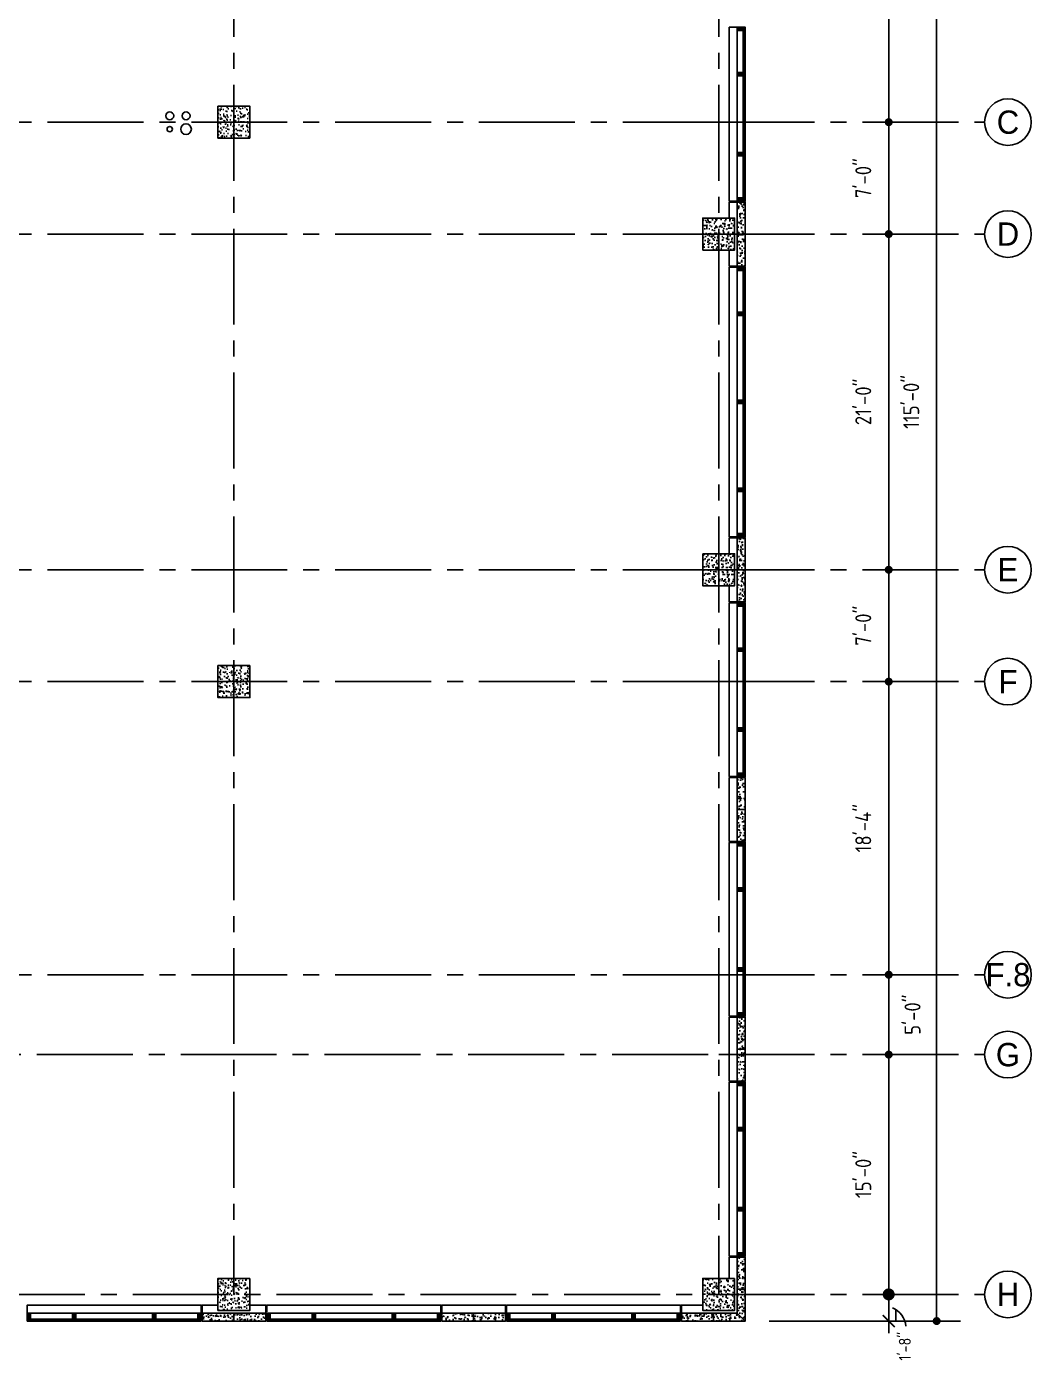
# Model space of a CAD drawing. Header units: inches. Extents: x 2920 to 9107, y 1541 to 7121.
# Drawn here: x 8352 to 9107, y 5278 to 6282 of the extents above; entities that cross this region are included whole.
import ezdxf
from ezdxf.enums import TextEntityAlignment as Align

# ---------------------------------------------------------------- set-up
doc = ezdxf.new("R2010")
doc.units = ezdxf.units.IN
doc.header["$LTSCALE"] = 96
doc.header["$MEASUREMENT"] = 0
doc.header["$PDSIZE"] = 1.5
doc.linetypes.add('CENTER2', pattern=[1.125, 0.75, -0.125, 0.125, -0.125])
doc.layers.get('0').update_dxf_attribs({"color": 60, "linetype": 'CONTINUOUS'})
doc.layers.get('DEFPOINTS').update_dxf_attribs({"linetype": 'CONTINUOUS'})
for name, color, linetype in [('A-SYMB', 4, 'CONTINUOUS'), ('A_0_BLDGRD', 35, 'CENTER2'), ('A_0_CONST', 11, 'CONTINUOUS'), ('A_0_DIMGRD', 9, 'CENTER2'), ('A_0_DIMTXT_MAIN', 4, 'CONTINUOUS'), ('A_1-7_COL', 7, 'CONTINUOUS'), ('A_1-7_COL_H', 6, 'CONTINUOUS'), ('A_1-7_CW_MULL', 2, 'CONTINUOUS'), ('A_1-7_CW_PC', 2, 'CONTINUOUS'), ('A_1-7_CW_PC_H', 6, 'CONTINUOUS'), ('A_1-7_CW_SILL', 9, 'CONTINUOUS'), ('A_1-8_COL', 7, 'CONTINUOUS'), ('A_1-8_COL_H', 6, 'CONTINUOUS'), ('A_1-8_CW_GLASS', 1, 'CONTINUOUS'), ('A_1-8_CW_GYP', 2, 'CONTINUOUS'), ('A_1-8_CW_MULL', 2, 'CONTINUOUS'), ('A_1-8_CW_PC', 2, 'CONTINUOUS'), ('A_1-8_CW_PC_H', 6, 'CONTINUOUS'), ('A_1-8_CW_SILL', 9, 'CONTINUOUS'), ('A_1-8_SLEEVE', 9, 'CONTINUOUS'), ('A_2-7_CW_GLASS', 1, 'CONTINUOUS'), ('A_2-7_CW_MULL', 2, 'CONTINUOUS'), ('A_2-7_CW_SILL', 9, 'CONTINUOUS'), ('A_2-8_CW_GLASS', 1, 'CONTINUOUS'), ('A_2-8_CW_GYP', 2, 'CONTINUOUS'), ('A_2-8_CW_MULL', 2, 'CONTINUOUS'), ('A_2-8_CW_SILL', 9, 'CONTINUOUS'), ('PR-BLRW', 95, 'CONTINUOUS')]:
    doc.layers.add(name, color=color, linetype=linetype)
doc.styles.add('ARCHITXT', font='architxt.shx')
doc.styles.add('C-GOTHIC', font='GOTHIC.TTF', dxfattribs={"width": 0.9})
doc.dimstyles.new('DOT', dxfattribs={"dimscale": 192, "dimtxt": 0.0625, "dimasz": 0.03125, "dimexe": 0.09375, "dimexo": 0.09375, "dimgap": 0.0625, "dimtad": 1, "dimdec": 4, "dimzin": 3, "dimdsep": 46, "dimlunit": 4, "dimtxsty": 'ARCHITXT', "dimblk1": 'DOT', "dimblk2": 'DOT', "dimsah": 1, "dimcen": 0, "dimdle": 0.125, "dimclrd": 256, "dimclre": 256, "dimclrt": 256, "dimadec": 0, "dimazin": 0, "dimtfac": 1, "dimtdec": 4, "dimtmove": 2, "dimatfit": 3, "dimfxl": 1, "dimtolj": 1, "dimtzin": 3, "dimarcsym": 0})
doc.dimstyles.new('TICKDOT', dxfattribs={"dimscale": 96, "dimtxt": 0.09375, "dimasz": 0.09375, "dimexe": 0.125, "dimexo": 0.0625, "dimgap": 0.0625, "dimtad": 1, "dimdec": 6, "dimzin": 3, "dimdsep": 46, "dimlunit": 4, "dimtxsty": 'ARCHITXT', "dimblk1": 'ARCHTICK', "dimblk2": 'DOT', "dimsah": 1, "dimcen": 0.0625, "dimdle": 0.0625, "dimclrd": 256, "dimclre": 256, "dimclrt": 256, "dimadec": 0, "dimazin": 0, "dimtfac": 1, "dimtdec": 5, "dimtmove": 2, "dimatfit": 3, "dimldrblk": 'ARCHTICK', "dimfxl": 1, "dimfrac": 2, "dimtolj": 1, "dimtzin": 3, "dimarcsym": 0})

# ---------------------------------------------------------------- blocks, each defined once
blk = doc.blocks.new('COL_1-8_24X24')
at = {"layer": 'A_1-8_COL_H'}
h = blk.add_hatch(dxfattribs=at)
h.set_pattern_fill('AR-CONC,_I', color=256, style=2)
h.set_pattern_definition([(50, (-6180, -6718.462), (7.172602, -0.6275213), [0.75, -8.25]), (355, (-6180, -6718.462), (-1.3875133, 7.5219213), [0.6, -6.6]), (100.4514, (-6179.402, -6718.5144), (5.785094, 6.8943954), [0.637402, -7.011421]), (46.1842, (-6180, -6716.462), (10.6724105, -1.65519), [1.125, -12.375]), (96.6356, (-6179.111, -6716.6), (9.346627, 9.741179), [0.956103, -10.51713]), (351.1842, (-6180, -6716.462), (9.34662, 9.741186), [0.9, -9.9]), (21, (-6179, -6716.962), (5.9690705, -4.026189), [0.75, -8.25]), (326, (-6179, -6716.962), (2.4331533, 7.2515005), [0.6, -6.6]), (71.4514, (-6178.5026, -6717.2976), (8.4022263, 3.225305), [0.637402, -7.011421]), (37.5, (-6180, -6718.462), (0.12159855, 3.32893854), [0, -6.52, 0, -6.7, 0, -6.625]), (7.5, (-6180, -6718.462), (2.6306954, 3.9441171), [0, -3.82, 0, -6.37, 0, -2.525]), (327.5, (-6182.23, -6718.462), (5.3382244, -0.2255487), [0, -2.5, 0, -7.8, 0, -10.35]), (317.5, (-6183.23, -6718.462), (5.8318617, 1.0010498), [0, -3.25, 0, -5.18, 0, -7.35])])
h.paths.add_polyline_path([(-12, -12), (12, -12), (12, 12), (-12, 12)])
at = {"layer": 'A_0_CONST'}
blk.add_point((0, 0), dxfattribs=at)
at = {"layer": 'A_1-8_COL'}
blk.add_lwpolyline([(-12, -12), (12, -12), (12, 12), (-12, 12)], close=True, dxfattribs=at)
blk = doc.blocks.new('MUL_1-8_EX1')
at = {"layer": 'A_0_CONST'}
blk.add_line((0, 0), (0, -6), dxfattribs=at)
at = {"layer": 'A_1-8_CW_MULL'}
blk.add_lwpolyline([(0.5, -1.5), (1.25, -1.5), (1.25, -6), (-1.25, -6), (-1.25, -1.5), (-0.5, -1.5), (-0.5, -0.5), (-1.25, -0.5), (-1.25, 0), (1.25, 0), (1.25, -0.5), (0.5, -0.5)], close=True, dxfattribs=at)
blk = doc.blocks.new('MUL_1-8_EX2')
at = {"layer": 'A_0_CONST'}
blk.add_line((0, 0), (0, -6), dxfattribs=at)
at = {"layer": 'A_1-8_CW_MULL'}
blk.add_lwpolyline([(-1.25, -6), (-1.25, 0), (1.25, 0), (1.25, -0.5), (0.5, -0.5), (0.5, -1.5), (1.25, -1.5), (1.25, -6)], close=True, dxfattribs=at)
blk = doc.blocks.new('PRE_1-8_COL1')
at = {"layer": 'A_1-8_CW_PC_H'}
h = blk.add_hatch(dxfattribs=at)
h.set_pattern_fill('AR-CONC', color=256, style=0)
h.set_pattern_definition([(50, (-5100, -6744), (7.172602, -0.6275213), [0.75, -8.25]), (355, (-5100, -6744), (-1.3875133, 7.5219213), [0.6, -6.6]), (100.4514, (-5099.402, -6744.052), (5.785094, 6.8943954), [0.637402, -7.011421]), (46.1842, (-5100, -6742), (10.6724105, -1.65519), [1.125, -12.375]), (96.6356, (-5099.111, -6742.138), (9.346627, 9.741179), [0.956103, -10.51713]), (351.1842, (-5100, -6742), (9.34662, 9.741186), [0.9, -9.9]), (21, (-5099, -6742.5), (5.9690705, -4.026189), [0.75, -8.25]), (326, (-5099, -6742.5), (2.433153, 7.2515005), [0.6, -6.6]), (71.4514, (-5098.5026, -6742.8355), (8.4022263, 3.225305), [0.637402, -7.011421]), (37.5, (-5100, -6744), (0.12159855, 3.3289385), [0, -6.52, 0, -6.7, 0, -6.625]), (7.5, (-5100, -6744), (2.6306954, 3.9441171), [0, -3.82, 0, -6.37, 0, -2.525]), (327.5, (-5102.23, -6744), (5.3382244, -0.2255487), [0, -2.5, 0, -7.8, 0, -10.35]), (317.5, (-5103.23, -6744), (5.8318617, 1.0010498), [0, -3.25, 0, -5.18, 0, -7.35])])
h.paths.add_polyline_path([(-24, -6), (24, -6), (24, 0), (-24, 0)])
at = {"layer": 'A_0_CONST'}
blk.add_line((0, 0), (0, -6), dxfattribs=at)
at = {"layer": 'A_1-8_CW_PC'}
blk.add_lwpolyline([(-24, -6), (24, -6), (24, 0), (-24, 0)], close=True, dxfattribs=at)
blk = doc.blocks.new('MUL_1-7_EX2')
at = {"layer": 'A_0_CONST'}
blk.add_line((0, 0), (0, -6), dxfattribs=at)
at = {"layer": 'A_1-7_CW_MULL'}
blk.add_lwpolyline([(-1.25, -6), (-1.25, 0), (1.25, 0), (1.25, -0.5), (0.5, -0.5), (0.5, -1.5), (1.25, -1.5), (1.25, -6)], close=True, dxfattribs=at)
blk = doc.blocks.new('MUL_1-7_EX1')
at = {"layer": 'A_0_CONST'}
blk.add_line((0, 0), (0, -6), dxfattribs=at)
at = {"layer": 'A_1-7_CW_MULL'}
blk.add_lwpolyline([(-0.5, -1.5), (-1.25, -1.5), (-1.25, -6), (1.25, -6), (1.25, -1.5), (0.5, -1.5), (0.5, -0.5), (1.25, -0.5), (1.25, 0), (-1.25, 0), (-1.25, -0.5), (-0.5, -0.5)], close=True, dxfattribs=at)
blk = doc.blocks.new('PRE_1-7_COL1')
at = {"layer": 'A_1-7_CW_PC_H'}
h = blk.add_hatch(dxfattribs=at)
h.set_pattern_fill('AR-CONC', color=256, style=0)
h.set_pattern_definition([(50, (-5100, -6744), (7.172602, -0.6275213), [0.75, -8.25]), (355, (-5100, -6744), (-1.3875133, 7.5219213), [0.6, -6.6]), (100.4514, (-5099.402, -6744.052), (5.785094, 6.8943954), [0.637402, -7.011421]), (46.1842, (-5100, -6742), (10.6724105, -1.65519), [1.125, -12.375]), (96.6356, (-5099.111, -6742.138), (9.346627, 9.741179), [0.956103, -10.51713]), (351.1842, (-5100, -6742), (9.34662, 9.741186), [0.9, -9.9]), (21, (-5099, -6742.5), (5.9690705, -4.026189), [0.75, -8.25]), (326, (-5099, -6742.5), (2.433153, 7.2515005), [0.6, -6.6]), (71.4514, (-5098.5026, -6742.8355), (8.4022263, 3.225305), [0.637402, -7.011421]), (37.5, (-5100, -6744), (0.12159855, 3.3289385), [0, -6.52, 0, -6.7, 0, -6.625]), (7.5, (-5100, -6744), (2.6306954, 3.9441171), [0, -3.82, 0, -6.37, 0, -2.525]), (327.5, (-5102.23, -6744), (5.3382244, -0.2255487), [0, -2.5, 0, -7.8, 0, -10.35]), (317.5, (-5103.23, -6744), (5.8318617, 1.0010498), [0, -3.25, 0, -5.18, 0, -7.35])])
h.paths.add_polyline_path([(-24, -6), (24, -6), (24, 0), (-24, 0)])
at = {"layer": 'A_0_CONST'}
blk.add_line((0, 0), (0, -6), dxfattribs=at)
at = {"layer": 'A_1-7_CW_PC'}
blk.add_lwpolyline([(-24, -6), (24, -6), (24, 0), (-24, 0)], close=True, dxfattribs=at)
blk = doc.blocks.new('COL_1-7_24X24')
at = {"layer": 'A_1-7_COL_H'}
h = blk.add_hatch(dxfattribs=at)
h.set_pattern_fill('AR-CONC,_I', color=256, style=2)
h.set_pattern_definition([(130, (6180, -6718.462), (-7.172602, -0.6275213), [0.75, -8.25]), (185, (6180, -6718.462), (1.3875133, 7.5219213), [0.6, -6.6]), (79.5486, (6179.402, -6718.5144), (-5.785094, 6.8943954), [0.637402, -7.011421]), (133.8158, (6180, -6716.462), (-10.6724105, -1.65519), [1.125, -12.375]), (83.3644, (6179.111, -6716.6), (-9.346627, 9.741179), [0.956103, -10.51713]), (188.8158, (6180, -6716.462), (-9.34662, 9.741186), [0.9, -9.9]), (159, (6179, -6716.962), (-5.9690705, -4.026189), [0.75, -8.25]), (214, (6179, -6716.962), (-2.4331533, 7.2515005), [0.6, -6.6]), (108.5486, (6178.5026, -6717.2976), (-8.4022263, 3.225305), [0.637402, -7.011421]), (142.5, (6180, -6718.462), (-0.12159855, 3.32893854), [0, -6.52, 0, -6.7, 0, -6.625]), (172.5, (6180, -6718.462), (-2.6306954, 3.9441171), [0, -3.82, 0, -6.37, 0, -2.525]), (212.5, (6182.23, -6718.462), (-5.3382244, -0.2255487), [0, -2.5, 0, -7.8, 0, -10.35]), (222.5, (6183.23, -6718.462), (-5.8318617, 1.0010498), [0, -3.25, 0, -5.18, 0, -7.35])])
h.paths.add_polyline_path([(12, -12), (-12, -12), (-12, 12), (12, 12)])
at = {"layer": 'A_0_CONST'}
blk.add_point((0, 0), dxfattribs=at)
at = {"layer": 'A_1-7_COL'}
blk.add_lwpolyline([(12, -12), (-12, -12), (-12, 12), (12, 12)], close=True, dxfattribs=at)
blk = doc.blocks.new('PRE_1-7_COL2')
at = {"layer": 'A_1-7_CW_PC_H'}
h = blk.add_hatch(dxfattribs=at)
h.set_pattern_fill('AR-CONC', color=256, angle=90, style=0)
h.set_pattern_definition([(140, (-4476, -6744), (0.6275213, 7.172602), [0.75, -8.25]), (85, (-4476, -6744), (-7.5219213, -1.3875133), [0.6, -6.6]), (190.4514, (-4475.948, -6743.402), (-6.8943954, 5.785094), [0.637402, -7.011421]), (136.1842, (-4478, -6744), (1.65519, 10.6724105), [1.125, -12.375]), (186.6356, (-4477.862, -6743.111), (-9.741179, 9.346627), [0.956103, -10.51713]), (81.1842, (-4478, -6744), (-9.741186, 9.34662), [0.9, -9.9]), (111, (-4477.5, -6743), (4.026189, 5.9690705), [0.75, -8.25]), (56, (-4477.5, -6743), (-7.2515005, 2.433153), [0.6, -6.6]), (161.4514, (-4477.1645, -6742.5026), (-3.225305, 8.402226), [0.637402, -7.011421]), (127.5, (-4476, -6744), (-3.3289385, 0.12159855), [0, -6.52, 0, -6.7, 0, -6.625]), (97.5, (-4476, -6744), (-3.9441171, 2.6306954), [0, -3.82, 0, -6.37, 0, -2.525]), (57.5, (-4476, -6746.23), (0.2255487, 5.3382244), [0, -2.5, 0, -7.8, 0, -10.35]), (47.5, (-4476, -6747.23), (-1.0010498, 5.8318617), [0, -3.25, 0, -5.18, 0, -7.35])])
h.paths.add_polyline_path([(6, -48), (6, -6), (48, -6), (48, 0), (0, 0), (0, -48)])
at = {"layer": 'A_0_CONST'}
for p, q in [((6, -6), (0, 0)), ((24, 0), (24, -6)), ((0, -24), (6, -24))]:
    blk.add_line(p, q, dxfattribs=at)
at = {"layer": 'A_1-7_CW_PC'}
blk.add_lwpolyline([(6, -48), (6, -6), (48, -6), (48, 0), (0, 0), (0, -48)], close=True, dxfattribs=at)
blk = doc.blocks.new('MUL_2-8_EX1')
at = {"layer": 'A_0_CONST'}
blk.add_line((0, 0), (0, -6), dxfattribs=at)
at = {"layer": 'A_2-8_CW_MULL'}
blk.add_lwpolyline([(-0.5, -1.5), (-1.25, -1.5), (-1.25, -6), (1.25, -6), (1.25, -1.5), (0.5, -1.5), (0.5, -0.5), (1.25, -0.5), (1.25, 0), (-1.25, 0), (-1.25, -0.5), (-0.5, -0.5)], close=True, dxfattribs=at)
blk = doc.blocks.new('MUL_2-8_EX2')
at = {"layer": 'A_0_CONST'}
blk.add_line((0, 0), (0, -6), dxfattribs=at)
at = {"layer": 'A_2-8_CW_MULL'}
blk.add_lwpolyline([(-1.25, -6), (-1.25, 0), (1.25, 0), (1.25, -0.5), (0.5, -0.5), (0.5, -1.5), (1.25, -1.5), (1.25, -6)], close=True, dxfattribs=at)
blk = doc.blocks.new('MUL_2-7_EX1')
at = {"layer": 'A_0_CONST'}
blk.add_line((0, 0), (0, -6), dxfattribs=at)
at = {"layer": 'A_2-7_CW_MULL'}
blk.add_lwpolyline([(-0.5, -1.5), (-1.25, -1.5), (-1.25, -6), (1.25, -6), (1.25, -1.5), (0.5, -1.5), (0.5, -0.5), (1.25, -0.5), (1.25, 0), (-1.25, 0), (-1.25, -0.5), (-0.5, -0.5)], close=True, dxfattribs=at)
blk = doc.blocks.new('MUL_2-7_EX2')
at = {"layer": 'A_0_CONST'}
blk.add_line((0, 0), (0, -6), dxfattribs=at)
at = {"layer": 'A_2-7_CW_MULL'}
blk.add_lwpolyline([(-1.25, -6), (-1.25, 0), (1.25, 0), (1.25, -0.5), (0.5, -0.5), (0.5, -1.5), (1.25, -1.5), (1.25, -6)], close=True, dxfattribs=at)
blk = doc.blocks.new('_DOT')
at = {"color": 0, "linetype": 'ByBlock'}
blk.add_line((-0.5, 0), (-1, 0), dxfattribs=at)
at = {"color": 0, "linetype": 'ByBlock', "const_width": 0.5}
blk.add_lwpolyline([(-0.25, 0, 1), (0.25, 0, 1)], format="xyb", close=True, dxfattribs=at)
blk = doc.blocks.new('*D64')
at = {"layer": 'A_0_DIMTXT_MAIN', "lineweight": -2, "transparency": 16777216}
blk.add_line((8999.7, 5504), (8999.7, 5336), dxfattribs=at)
at = {"layer": 'DEFPOINTS', "color": 0, "transparency": 16777216}
for p in [(8999.7, 5510), (8999.7, 5330), (8999.7, 5330)]:
    blk.add_point(p, dxfattribs=at)
at = {"layer": 'A_0_DIMTXT_MAIN', "lineweight": -2, "transparency": 16777216, "xscale": 6, "yscale": 6, "zscale": 6}
for p, rotation in [((8999.7, 5510), 90), ((8999.7, 5330), 270)]:
    blk.add_blockref('_DOT', p, dxfattribs=dict(at, rotation=rotation))
at = {"layer": 'A_0_DIMTXT_MAIN', "transparency": 16777216, "insert": (8980.6, 5420), "char_height": 12, "attachment_point": 5, "rotation": 90, "style": 'ARCHITXT'}
blk.add_mtext('\\A1;15\'-0"', dxfattribs=at)
blk = doc.blocks.new('_ARCHTICK')
at = {"color": 0, "linetype": 'ByBlock', "const_width": 0.15}
blk.add_lwpolyline([(-0.5, -0.5), (0.5, 0.5)], dxfattribs=at)
blk = doc.blocks.new('*D65')
at = {"layer": 'A_0_DIMTXT_MAIN', "lineweight": -2, "transparency": 16777216}
for p, q in [((8999.7, 5339), (8999.7, 5348)), ((8993.7, 5330), (8987.7, 5330)), ((8999.7, 5310), (8999.7, 5330)), ((8993.7, 5310), (8987.7, 5310)), ((8999.7, 5310), (8999.7, 5301))]:
    blk.add_line(p, q, dxfattribs=at)
at = {"layer": 'DEFPOINTS', "color": 0, "transparency": 16777216}
for p in [(8999.7, 5330), (8999.7, 5330), (8999.7, 5310)]:
    blk.add_point(p, dxfattribs=at)
at = {"layer": 'A_0_DIMTXT_MAIN', "lineweight": -2, "transparency": 16777216, "xscale": 9, "yscale": 9, "zscale": 9}
for name, p, rotation in [('_DOT', (8999.7, 5330), 270), ('_ARCHTICK', (8999.7, 5310), 90)]:
    blk.add_blockref(name, p, dxfattribs=dict(at, rotation=rotation))
at = {"layer": 'A_0_DIMTXT_MAIN', "transparency": 16777216, "insert": (9011.8, 5291.1), "char_height": 9, "attachment_point": 5, "rotation": 90, "style": 'ARCHITXT'}
blk.add_mtext('\\A1;1\'-8"', dxfattribs=at)
blk = doc.blocks.new('*D66')
at = {"layer": 'A_0_DIMTXT_MAIN', "lineweight": -2, "transparency": 16777216}
blk.add_line((8999.7, 5868), (8999.7, 5796), dxfattribs=at)
at = {"layer": 'DEFPOINTS', "color": 0, "transparency": 16777216}
for p in [(8999.7, 5874), (8999.7, 5790), (8999.7, 5790)]:
    blk.add_point(p, dxfattribs=at)
at = {"layer": 'A_0_DIMTXT_MAIN', "lineweight": -2, "transparency": 16777216, "xscale": 6, "yscale": 6, "zscale": 6}
for p, rotation in [((8999.7, 5874), 90), ((8999.7, 5790), 270)]:
    blk.add_blockref('_DOT', p, dxfattribs=dict(at, rotation=rotation))
at = {"layer": 'A_0_DIMTXT_MAIN', "transparency": 16777216, "insert": (8980.6, 5832), "char_height": 12, "attachment_point": 5, "rotation": 90, "style": 'ARCHITXT'}
blk.add_mtext('\\A1;7\'-0"', dxfattribs=at)
blk = doc.blocks.new('*D67')
at = {"layer": 'A_0_DIMTXT_MAIN', "lineweight": -2, "transparency": 16777216}
blk.add_line((8999.7, 6120), (8999.7, 5880), dxfattribs=at)
at = {"layer": 'DEFPOINTS', "color": 0, "transparency": 16777216}
for p in [(8999.7, 6126), (8999.7, 5874), (8999.7, 5874)]:
    blk.add_point(p, dxfattribs=at)
at = {"layer": 'A_0_DIMTXT_MAIN', "lineweight": -2, "transparency": 16777216, "xscale": 6, "yscale": 6, "zscale": 6}
for p, rotation in [((8999.7, 6126), 90), ((8999.7, 5874), 270)]:
    blk.add_blockref('_DOT', p, dxfattribs=dict(at, rotation=rotation))
at = {"layer": 'A_0_DIMTXT_MAIN', "transparency": 16777216, "insert": (8980.6, 6000), "char_height": 12, "attachment_point": 5, "rotation": 90, "style": 'ARCHITXT'}
blk.add_mtext('\\A1;21\'-0"', dxfattribs=at)
blk = doc.blocks.new('*D68')
at = {"layer": 'A_0_DIMTXT_MAIN', "lineweight": -2, "transparency": 16777216}
blk.add_line((8999.7, 6204), (8999.7, 6132), dxfattribs=at)
at = {"layer": 'DEFPOINTS', "color": 0, "transparency": 16777216}
for p in [(8999.7, 6210), (8999.7, 6126), (8999.7, 6126)]:
    blk.add_point(p, dxfattribs=at)
at = {"layer": 'A_0_DIMTXT_MAIN', "lineweight": -2, "transparency": 16777216, "xscale": 6, "yscale": 6, "zscale": 6}
for p, rotation in [((8999.7, 6210), 90), ((8999.7, 6126), 270)]:
    blk.add_blockref('_DOT', p, dxfattribs=dict(at, rotation=rotation))
at = {"layer": 'A_0_DIMTXT_MAIN', "transparency": 16777216, "insert": (8980.6, 6168), "char_height": 12, "attachment_point": 5, "rotation": 90, "style": 'ARCHITXT'}
blk.add_mtext('\\A1;7\'-0"', dxfattribs=at)
blk = doc.blocks.new('*D70')
at = {"layer": 'A_0_DIMTXT_MAIN', "lineweight": -2, "transparency": 16777216}
blk.add_line((8999.7, 6484), (8999.7, 6216), dxfattribs=at)
at = {"layer": 'DEFPOINTS', "color": 0, "transparency": 16777216}
for p in [(8999.7, 6490), (8999.7, 6210), (8999.7, 6210)]:
    blk.add_point(p, dxfattribs=at)
at = {"layer": 'A_0_DIMTXT_MAIN', "lineweight": -2, "transparency": 16777216, "xscale": 6, "yscale": 6, "zscale": 6}
for p, rotation in [((8999.7, 6490), 90), ((8999.7, 6210), 270)]:
    blk.add_blockref('_DOT', p, dxfattribs=dict(at, rotation=rotation))
at = {"layer": 'A_0_DIMTXT_MAIN', "transparency": 16777216, "insert": (8980.6, 6350), "char_height": 12, "attachment_point": 5, "rotation": 90, "style": 'ARCHITXT'}
blk.add_mtext('\\A1;23\'-4"', dxfattribs=at)
blk = doc.blocks.new('*D71')
at = {"layer": 'A_0_DIMTXT_MAIN', "lineweight": -2, "transparency": 16777216}
blk.add_line((8999.7, 5784), (8999.7, 5576), dxfattribs=at)
at = {"layer": 'DEFPOINTS', "color": 0, "transparency": 16777216}
for p in [(8999.7, 5790), (8999.7, 5570), (8999.7, 5570)]:
    blk.add_point(p, dxfattribs=at)
at = {"layer": 'A_0_DIMTXT_MAIN', "lineweight": -2, "transparency": 16777216, "xscale": 6, "yscale": 6, "zscale": 6}
for p, rotation in [((8999.7, 5790), 90), ((8999.7, 5570), 270)]:
    blk.add_blockref('_DOT', p, dxfattribs=dict(at, rotation=rotation))
at = {"layer": 'A_0_DIMTXT_MAIN', "transparency": 16777216, "insert": (8980.6, 5680), "char_height": 12, "attachment_point": 5, "rotation": 90, "style": 'ARCHITXT'}
blk.add_mtext('\\A1;18\'-4"', dxfattribs=at)
blk = doc.blocks.new('*D72')
at = {"layer": 'A_0_DIMTXT_MAIN', "lineweight": -2, "transparency": 16777216}
for p, q in [((8910, 6690), (9053.7, 6690)), ((9035.7, 6684), (9035.7, 5316)), ((8910, 5310), (9053.7, 5310))]:
    blk.add_line(p, q, dxfattribs=at)
at = {"layer": 'DEFPOINTS', "color": 0, "transparency": 16777216}
for p in [(8892, 6690), (8892, 5310), (9035.7, 5310)]:
    blk.add_point(p, dxfattribs=at)
at = {"layer": 'A_0_DIMTXT_MAIN', "lineweight": -2, "transparency": 16777216, "xscale": 6, "yscale": 6, "zscale": 6}
for p, rotation in [((9035.7, 6690), 90), ((9035.7, 5310), 270)]:
    blk.add_blockref('_DOT', p, dxfattribs=dict(at, rotation=rotation))
at = {"layer": 'A_0_DIMTXT_MAIN', "transparency": 16777216, "insert": (9016.6, 6000), "char_height": 12, "attachment_point": 5, "rotation": 90, "style": 'ARCHITXT'}
blk.add_mtext('\\A1;115\'-0"', dxfattribs=at)
blk = doc.blocks.new('*D90')
at = {"layer": 'A_0_DIMTXT_MAIN', "lineweight": -2, "transparency": 16777216}
blk.add_line((8999.7, 5564), (8999.7, 5516), dxfattribs=at)
at = {"layer": 'DEFPOINTS', "color": 0, "transparency": 16777216}
for p in [(8999.7, 5570), (8999.7, 5510), (8999.7, 5510)]:
    blk.add_point(p, dxfattribs=at)
at = {"layer": 'A_0_DIMTXT_MAIN', "lineweight": -2, "transparency": 16777216, "xscale": 6, "yscale": 6, "zscale": 6}
for p, rotation in [((8999.7, 5570), 90), ((8999.7, 5510), 270)]:
    blk.add_blockref('_DOT', p, dxfattribs=dict(at, rotation=rotation))
at = {"layer": 'A_0_DIMTXT_MAIN', "transparency": 16777216, "insert": (9017.6, 5540), "char_height": 12, "attachment_point": 5, "rotation": 90, "style": 'ARCHITXT'}
blk.add_mtext('\\A1;5\'-0"', dxfattribs=at)
blk = doc.blocks.new('Col_No')
at = {"linetype": 'Continuous'}
blk.add_circle((0, 0.125), 0.125, dxfattribs=at)
at = {"color": 4, "style": 'C-GOTHIC'}
blk.add_attdef('GRIDNO', text='', height=0.125, dxfattribs=at).set_placement((0, 0.125), align=Align.MIDDLE_CENTER)

msp = doc.modelspace()

# ---------------------------------------------------------------- linework, layer by layer
at = {"layer": 'A_0_BLDGRD'}
for p, q in [((8508, 6670), (8508, 5330)), ((8872, 6670), (8872, 5330)), ((8872, 6210), (6344, 6210)), ((8872, 6126), (6344, 6126)), ((8872, 5874), (6344, 5874)), ((8872, 5790), (6344, 5790)), ((8872, 5570), (7080, 5570)), ((6524, 5510), (8872, 5510)), ((6704, 5330), (8872, 5330))]:
    msp.add_line(p, q, dxfattribs=at)
at = {"layer": 'A_0_DIMGRD'}
for p, q in [((8872, 6210), (9071.745832, 6210)), ((8872, 6126), (9071.745832, 6126)), ((8872, 5874), (9071.745832, 5874)), ((8872, 5790), (9071.745832, 5790)), ((8872, 5570), (9071.745832, 5570)), ((8872, 5510), (9071.745832, 5510)), ((8872, 5330), (9071.745832, 5330))]:
    msp.add_line(p, q, dxfattribs=at)
at = {"layer": 'A_0_DIMTXT_MAIN'}
msp.add_arc((8995.9667191, 5304.6271015), 16.6951977, 5.1375171778, 67.0429699648, dxfattribs=at)
at = {"layer": 'A_1-7_CW_SILL', "color": 2}
msp.add_lwpolyline([(8493, 5322), (8484, 5322), (8484, 5316)], dxfattribs=at)
at = {"layer": 'A_1-8_CW_GLASS'}
for p, q in [((8890.5, 6247.25), (8890.5, 6278.75)), ((8891.5, 6278.75), (8891.5, 6247.25)), ((8890.5, 6187.25), (8890.5, 6244.75)), ((8891.5, 6187.25), (8891.5, 6244.75)), ((8890.5, 6184.75), (8890.5, 6153.25)), ((8891.5, 6153.25), (8891.5, 6184.75)), ((8890.5, 6067.25), (8890.5, 6098.75)), ((8891.5, 6098.75), (8891.5, 6067.25)), ((8890.5, 6064.75), (8890.5, 6001.25)), ((8891.5, 6001.25), (8891.5, 6064.75)), ((8890.5, 5998.75), (8890.5, 5973.75)), ((8891.5, 5973.75), (8891.5, 5998.75)), ((8890.5, 5932.75), (8890.5, 5901.25)), ((8891.5, 5901.25), (8891.5, 5932.75))]:
    msp.add_line(p, q, dxfattribs=at)
at = {"layer": 'A_1-8_CW_GYP'}
for points in [[(8886, 6150), (8880, 6150), (8880, 6138)], [(8880, 6114), (8880, 6102), (8886, 6102)]]:
    msp.add_lwpolyline(points, dxfattribs=at)
at = {"layer": 'A_1-8_CW_SILL'}
for p, q in [((8886, 6153.25), (8886, 6278.75)), ((8892, 6153.25), (8892, 6278.75)), ((8886, 6098.75), (8886, 6067.25)), ((8892, 6098.75), (8892, 6067.25)), ((8886, 5973.75), (8886, 6064.75)), ((8892, 5973.75), (8892, 6064.75)), ((8886, 5901.25), (8886, 5932.75))]:
    msp.add_line(p, q, dxfattribs=at)
for points in [[(8886, 6281.25), (8880, 6281.25), (8880, 6150.75), (8886, 6150.75)], [(8886, 6101.25), (8880, 6101.25), (8880, 5980.5)]]:
    msp.add_lwpolyline(points, dxfattribs=at)
at = {"layer": 'A_1-8_SLEEVE'}
for centre, radius in [((8459.75, 6214.75), 3), ((8472, 6214.75), 3), ((8459.75, 6204.75), 2), ((8472, 6204.75), 4)]:
    msp.add_circle(centre, radius, dxfattribs=at)
at = {"layer": 'A_2-7_CW_GLASS'}
for p, q in [((8890.5, 5455.25), (8890.5, 5486.75)), ((8891.5, 5486.75), (8891.5, 5455.25)), ((8890.5, 5395.25), (8890.5, 5452.75)), ((8891.5, 5395.25), (8891.5, 5452.75)), ((8890.5, 5392.75), (8890.5, 5361.25)), ((8890.5, 5392.75), (8890.5, 5361.25)), ((8891.5, 5361.25), (8891.5, 5392.75)), ((8891.5, 5361.25), (8891.5, 5392.75)), ((8566.75, 5311.5), (8535.25, 5311.5)), ((8569.25, 5311.5), (8626.75, 5311.5)), ((8629.25, 5311.5), (8660.75, 5311.5)), ((8746.75, 5311.5), (8715.25, 5311.5)), ((8749.25, 5311.5), (8806.75, 5311.5)), ((8809.25, 5311.5), (8840.75, 5311.5)), ((8535.25, 5310.5), (8566.75, 5310.5)), ((8569.25, 5310.5), (8626.75, 5310.5)), ((8660.75, 5310.5), (8629.25, 5310.5)), ((8715.25, 5310.5), (8746.75, 5310.5)), ((8749.25, 5310.5), (8806.75, 5310.5)), ((8840.75, 5310.5), (8809.25, 5310.5))]:
    msp.add_line(p, q, dxfattribs=at)
at = {"layer": 'A_2-7_CW_MULL'}
msp.add_lwpolyline([(8886, 5538), (8880, 5538), (8880, 5490), (8886, 5490)], dxfattribs=at)
at = {"layer": 'A_2-7_CW_SILL'}
for p, q in [((8886, 5361.25), (8886, 5486.75)), ((8892, 5361.25), (8892, 5486.75)), ((8535.25, 5316), (8660.75, 5316)), ((8715.25, 5316), (8840.75, 5316)), ((8535.25, 5310), (8660.75, 5310)), ((8715.25, 5310), (8840.75, 5310))]:
    msp.add_line(p, q, dxfattribs=at)
for points in [[(8886, 5489.25), (8880, 5489.25), (8880, 5358.75), (8886, 5358.75)], [(8663.25, 5316), (8663.25, 5322), (8532.75, 5322), (8532.75, 5317)], [(8712.75, 5316), (8712.75, 5322), (8843.25, 5322), (8843.25, 5316)]]:
    msp.add_lwpolyline(points, dxfattribs=at)
at = {"layer": 'A_2-7_CW_SILL', "color": 2}
for points in [[(8886, 5358), (8880, 5358), (8880, 5342)], [(8484, 5316), (8484, 5322), (8496, 5322)], [(8520, 5322), (8532, 5322), (8532, 5316)], [(8712, 5316), (8712, 5322), (8664, 5322), (8664, 5316)], [(8860, 5322), (8844, 5322), (8844, 5316)]]:
    msp.add_lwpolyline(points, dxfattribs=at)
at = {"layer": 'A_2-8_CW_GLASS'}
for p, q in [((8890.5, 5973.75), (8890.5, 5935.25)), ((8891.5, 5973.75), (8891.5, 5935.25)), ((8890.5, 5815.25), (8890.5, 5846.75)), ((8891.5, 5846.75), (8891.5, 5815.25)), ((8890.5, 5812.75), (8890.5, 5755.25)), ((8891.5, 5812.75), (8891.5, 5755.25)), ((8890.5, 5752.75), (8890.5, 5721.25)), ((8891.5, 5721.25), (8891.5, 5752.75)), ((8890.5, 5635.25), (8890.5, 5666.75)), ((8891.5, 5666.75), (8891.5, 5635.25)), ((8890.5, 5575.25), (8890.5, 5632.75)), ((8891.5, 5575.25), (8891.5, 5632.75)), ((8890.5, 5572.75), (8890.5, 5541.25)), ((8891.5, 5541.25), (8891.5, 5572.75)), ((8386.75, 5311.5), (8355.25, 5311.5)), ((8389.25, 5311.5), (8446.75, 5311.5)), ((8449.25, 5311.5), (8480.75, 5311.5)), ((8355.25, 5310.5), (8386.75, 5310.5)), ((8389.25, 5310.5), (8446.75, 5310.5)), ((8480.75, 5310.5), (8449.25, 5310.5))]:
    msp.add_line(p, q, dxfattribs=at)
at = {"layer": 'A_2-8_CW_GYP'}
msp.add_lwpolyline([(8886, 5718), (8880, 5718), (8880, 5670), (8886, 5670)], dxfattribs=at)
at = {"layer": 'A_2-8_CW_SILL'}
for p, q in [((8886, 5973.75), (8886, 5935.25)), ((8892, 5935.25), (8892, 5973.75)), ((8892, 5901.25), (8892, 5932.75)), ((8886, 5846.75), (8886, 5721.25)), ((8892, 5846.75), (8892, 5721.25)), ((8886, 5541.25), (8886, 5666.75)), ((8892, 5541.25), (8892, 5666.75)), ((8355.25, 5316), (8480.75, 5316)), ((8355.25, 5310), (8480.75, 5310))]:
    msp.add_line(p, q, dxfattribs=at)
for points in [[(8886, 5898.75), (8880, 5898.75), (8880, 5980.5)], [(8886, 5718.75), (8880, 5718.75), (8880, 5849.25), (8886, 5849.25)], [(8886, 5669.25), (8880, 5669.25), (8880, 5538.75), (8886, 5538.75)], [(8483.25, 5316), (8483.25, 5322), (8352.75, 5322), (8352.75, 5316)]]:
    msp.add_lwpolyline(points, dxfattribs=at)
at = {"layer": 'A_2-8_CW_SILL', "color": 2}
for points in [[(8886, 5898), (8880, 5898), (8880, 5886)], [(8880, 5862), (8880, 5850), (8886, 5850)]]:
    msp.add_lwpolyline(points, dxfattribs=at)
at = {"layer": 'PR-BLRW'}
msp.add_line((9005.158233, 5310), (9005.158233, 5318), dxfattribs=at)

# ---------------------------------------------------------------- block references
for name, p, rotation in [('MUL_1-8_EX2', (8892, 6280), 270), ('MUL_1-8_EX1', (8892, 6246), 270), ('MUL_1-8_EX1', (8892, 6186), 270), ('PRE_1-8_COL1', (8892, 6126), 270), ('MUL_2-8_EX2', (8892, 6100), 270), ('MUL_2-8_EX1', (8892, 6066), 270), ('MUL_2-8_EX1', (8892, 6000), 270), ('COL_1-8_24X24', (8872, 5874), 270), ('COL_1-8_24X24', (8508, 5790), 180), ('PRE_1-8_COL1', (8892, 5694), 270), ('MUL_2-7_EX2', (8892, 5488), 270), ('MUL_2-7_EX1', (8892, 5454), 270), ('PRE_1-7_COL2', (8892, 5310), 180), ('COL_1-8_24X24', (8508, 5330), 180), ('MUL_2-8_EX1', (8388, 5310), 180), ('MUL_2-8_EX1', (8448, 5310), 180), ('MUL_2-8_EX2', (8482, 5310), 180)]:
    msp.add_blockref(name, p, dxfattribs=dict(rotation=rotation))
at = {"xscale": -1}
msp.add_blockref('COL_1-8_24X24', (8508, 6210), dxfattribs=at)
for name, p, rotation in [('MUL_1-8_EX2', (8892, 6152), 270), ('COL_1-8_24X24', (8872, 6126), 270), ('MUL_2-8_EX1', (8892, 5934), 270), ('PRE_1-8_COL1', (8892, 5874), 270), ('MUL_2-8_EX2', (8892, 5900), 270), ('PRE_1-7_COL1', (8892, 5514), 270), ('MUL_2-7_EX1', (8892, 5394), 270), ('MUL_2-7_EX2', (8892, 5360), 270), ('COL_1-7_24X24', (8872, 5330), 180), ('MUL_2-8_EX2', (8354, 5310), 180), ('PRE_1-7_COL1', (8508, 5310), 180), ('PRE_1-7_COL1', (8688, 5310), 180)]:
    msp.add_blockref(name, p, dxfattribs=dict(at, rotation=rotation))
at = {"layer": 'A-SYMB', "xscale": 140, "yscale": 140, "zscale": 140}
for p, values in [((9089.245832, 6192.5), {'GRIDNO': 'C'}), ((9089.245832, 6108.5), {'GRIDNO': 'D'}), ((9089.245832, 5856.5), {'GRIDNO': 'E'}), ((9089.245832, 5772.5), {'GRIDNO': 'F'}), ((9089.245832, 5552.5), {'GRIDNO': 'F.8'}), ((9089.245832, 5492.5), {'GRIDNO': 'G'}), ((9089.245832, 5312.5), {'GRIDNO': 'H'})]:
    msp.add_blockref('Col_No', p, dxfattribs=at).add_auto_attribs(values)
at = {"layer": 'A_2-7_CW_MULL', "xscale": -1, "rotation": 180}
for name, p in [('MUL_1-7_EX2', (8534, 5310)), ('MUL_1-7_EX1', (8568, 5310)), ('MUL_1-7_EX1', (8628, 5310)), ('MUL_1-7_EX2', (8714, 5310)), ('MUL_1-7_EX1', (8748, 5310)), ('MUL_1-7_EX1', (8808, 5310))]:
    msp.add_blockref(name, p, dxfattribs=at)
at = {"layer": 'A_2-7_CW_MULL', "rotation": 180}
for p in [(8662, 5310), (8842, 5310)]:
    msp.add_blockref('MUL_1-7_EX2', p, dxfattribs=at)
at = {"layer": 'A_2-8_CW_MULL', "rotation": 270}
for name, p in [('MUL_1-8_EX2', (8892, 5848)), ('MUL_2-8_EX2', (8892, 5668)), ('MUL_2-8_EX1', (8892, 5634)), ('MUL_2-8_EX1', (8892, 5574))]:
    msp.add_blockref(name, p, dxfattribs=at)
at = {"layer": 'A_2-8_CW_MULL', "xscale": -1, "rotation": 270}
for name, p in [('MUL_1-8_EX1', (8892, 5814)), ('MUL_1-8_EX1', (8892, 5754)), ('MUL_1-8_EX2', (8892, 5720)), ('MUL_2-8_EX2', (8892, 5540))]:
    msp.add_blockref(name, p, dxfattribs=at)

# ---------------------------------------------------------------- dimensions: what is measured, and where the dimension line sits
at = {"layer": 'A_0_DIMTXT_MAIN'}
for base, p1, p2, picture, middle in [((9035.745832, 5310), (8892, 6690), (8892, 5310), '*D72', (9016.6029749, 6000)), ((8999.745832, 6210), (8999.745832, 6490), (8999.745832, 6210), '*D70', (8980.6029749, 6350)), ((8999.745832, 6126), (8999.745832, 6210), (8999.745832, 6126), '*D68', (8980.6029749, 6168)), ((8999.745832, 5874), (8999.745832, 6126), (8999.745832, 5874), '*D67', (8980.6029749, 6000)), ((8999.745832, 5790), (8999.745832, 5874), (8999.745832, 5790), '*D66', (8980.6029749, 5832)), ((8999.745832, 5570), (8999.745832, 5790), (8999.745832, 5570), '*D71', (8980.6029749, 5680)), ((8999.745832, 5330), (8999.745832, 5510), (8999.745832, 5330), '*D64', (8980.6029749, 5420))]:
    dim = msp.add_linear_dim(base=base, p1=p1, p2=p2, angle=90, dimstyle='DOT', dxfattribs=at)
    dim.commit()
    dim.dimension.update_dxf_attribs({"geometry": picture, "text_midpoint": middle})
for base, p1, p2, dimstyle, picture, middle in [((8999.745832, 5510), (8999.745832, 5570), (8999.745832, 5510), 'DOT', '*D90', (9017.5578998, 5540)), ((8999.745832, 5330), (8999.745832, 5310), (8999.745832, 5330), 'TICKDOT', '*D65', (9011.8103032, 5291.1230722))]:
    dim = msp.add_linear_dim(base=base, p1=p1, p2=p2, angle=90, dimstyle=dimstyle, dxfattribs=at)
    dim.commit()
    dim.dimension.update_dxf_attribs({"geometry": picture, "text_midpoint": middle, "dimtype": 160})

doc.saveas('drawing.dxf')
